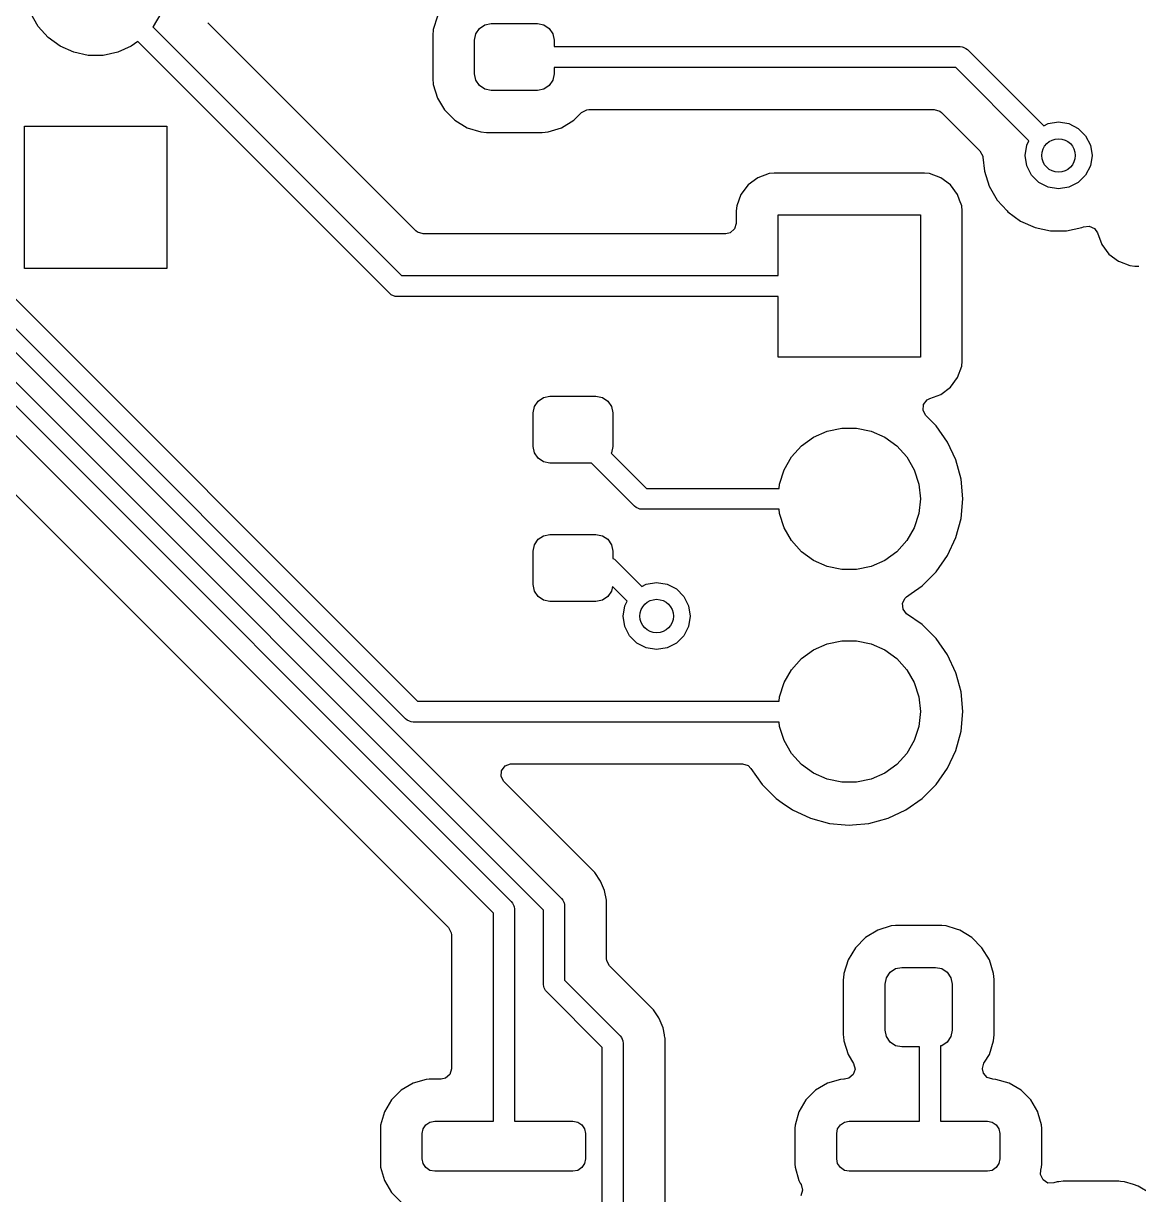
# Model space of a CAD drawing. Extents: x 0.78 to 3.29, y -3.41 to -0.66.
# Drawn here: x 1.96 to 2.484, y -1.999 to -1.449 of the extents above; entities that cross this region are included whole.
import ezdxf

# ---------------------------------------------------------------- set-up
doc = ezdxf.new("R2010")
doc.units = 0
doc.header["$MEASUREMENT"] = 0
doc.layers.add('BLACK', color=7, linetype='CONTINUOUS')

msp = doc.modelspace()

# ---------------------------------------------------------------- linework, layer by layer
at = {"layer": 'BLACK', "linetype": 'CONTINUOUS'}
for p, q in [((1.96702, -1.45032), (1.96352, -1.44426)), ((2.02467, -1.44426), (2.02117, -1.45032)), ((2.15478, -1.44542), (2.15279, -1.45182)), ((1.9717, -1.45551), (1.96702, -1.45032)), ((2.02117, -1.45032), (2.02096, -1.45055)), ((2.02096, -1.45055), (2.13787, -1.56746)), ((2.1446, -1.54632), (2.04686, -1.44858)), ((2.15279, -1.45182), (2.15254, -1.4546)), ((2.17284, -1.45381), (2.17455, -1.45126)), ((2.17455, -1.45126), (2.1771, -1.44955)), ((2.1771, -1.44955), (2.18012, -1.44895)), ((2.18012, -1.44895), (2.20177, -1.44895)), ((2.20177, -1.44895), (2.20478, -1.44955)), ((2.20478, -1.44955), (2.20734, -1.45126)), ((2.20734, -1.45126), (2.20905, -1.45381)), ((1.97736, -1.45963), (1.9717, -1.45551)), ((2.01389, -1.4574), (2.01083, -1.45963)), ((2.13235, -1.57586), (2.01389, -1.4574)), ((2.15254, -1.4546), (2.15254, -1.4748)), ((2.17224, -1.45683), (2.17284, -1.45381)), ((2.17224, -1.47257), (2.17224, -1.45683)), ((2.20905, -1.45381), (2.20965, -1.45683)), ((2.20965, -1.45683), (2.20965, -1.45978)), ((1.98375, -1.46247), (1.97736, -1.45963)), ((1.9906, -1.46393), (1.98375, -1.46247)), ((1.99759, -1.46393), (1.9906, -1.46393)), ((2.00444, -1.46247), (1.99759, -1.46393)), ((2.01083, -1.45963), (2.00444, -1.46247)), ((2.20965, -1.45978), (2.40059, -1.45978)), ((2.40059, -1.45978), (2.40155, -1.45987)), ((2.40155, -1.45987), (2.40155, -1.45987)), ((2.40155, -1.45987), (2.40207, -1.46009)), ((2.40207, -1.46009), (2.40332, -1.46061)), ((2.40332, -1.46061), (2.40332, -1.46061)), ((2.40332, -1.46061), (2.40407, -1.46122)), ((2.40407, -1.46122), (2.4399, -1.49705)), ((2.39855, -1.46962), (2.20965, -1.46962)), ((2.20965, -1.46962), (2.20965, -1.47257)), ((2.43294, -1.50401), (2.39855, -1.46962)), ((2.15254, -1.4748), (2.15279, -1.47758)), ((2.17284, -1.47559), (2.17224, -1.47257)), ((2.20965, -1.47257), (2.20905, -1.47559)), ((2.15279, -1.47758), (2.15279, -1.47758)), ((2.15279, -1.47758), (2.15279, -1.47758)), ((2.15279, -1.47758), (2.15478, -1.48398)), ((2.17455, -1.47814), (2.17284, -1.47559)), ((2.1771, -1.47985), (2.17455, -1.47814)), ((2.18012, -1.48045), (2.1771, -1.47985)), ((2.20177, -1.48045), (2.18012, -1.48045)), ((2.20478, -1.47985), (2.20177, -1.48045)), ((2.20734, -1.47814), (2.20478, -1.47985)), ((2.20905, -1.47559), (2.20734, -1.47814)), ((2.15478, -1.48398), (2.15809, -1.48944)), ((2.15809, -1.48944), (2.15825, -1.48971)), ((2.15825, -1.48971), (2.16298, -1.49444)), ((2.21891, -1.49444), (2.22259, -1.49076)), ((2.22259, -1.49076), (2.22501, -1.48944)), ((2.22501, -1.48944), (2.22604, -1.48933)), ((2.22604, -1.48933), (2.38837, -1.48933)), ((2.38837, -1.48933), (2.39101, -1.4901)), ((2.39101, -1.4901), (2.39182, -1.49076)), ((2.39182, -1.49076), (2.40988, -1.50882)), ((1.96063, -1.56411), (1.96063, -1.49718)), ((1.96063, -1.49718), (2.02756, -1.49718)), ((2.02756, -1.49718), (2.02756, -1.56411)), ((2.16298, -1.49444), (2.16298, -1.49444)), ((2.16298, -1.49444), (2.16298, -1.49444)), ((2.16298, -1.49444), (2.16872, -1.49791)), ((2.21317, -1.49791), (2.2189, -1.49444)), ((2.2189, -1.49444), (2.21891, -1.49444)), ((2.4399, -1.49705), (2.44198, -1.49598)), ((2.44198, -1.49598), (2.44685, -1.49521)), ((2.44685, -1.49521), (2.45172, -1.49598)), ((2.45172, -1.49598), (2.45611, -1.49822)), ((2.16872, -1.49791), (2.17511, -1.4999)), ((2.17511, -1.4999), (2.17789, -1.50015)), ((2.17789, -1.50015), (2.17789, -1.50015)), ((2.17789, -1.50015), (2.204, -1.50015)), ((2.204, -1.50015), (2.20678, -1.4999)), ((2.204, -1.50015), (2.204, -1.50015)), ((2.20678, -1.4999), (2.21317, -1.49791)), ((2.45611, -1.49822), (2.45959, -1.5017)), ((2.45959, -1.5017), (2.46183, -1.50609)), ((2.4311, -1.51096), (2.43187, -1.50609)), ((2.43187, -1.50609), (2.43294, -1.50401)), ((2.46183, -1.50609), (2.4626, -1.51096)), ((2.40988, -1.50882), (2.4112, -1.51123)), ((2.4112, -1.51123), (2.41129, -1.51176)), ((2.41129, -1.51176), (2.41129, -1.51183)), ((2.41129, -1.51183), (2.41198, -1.51837)), ((2.43187, -1.51583), (2.4311, -1.51096)), ((2.4626, -1.51096), (2.46183, -1.51583)), ((2.31073, -1.51946), (2.30542, -1.52144)), ((2.31308, -1.51921), (2.31073, -1.51946)), ((2.38377, -1.51921), (2.31308, -1.51921)), ((2.31308, -1.51921), (2.31308, -1.51921)), ((2.38612, -1.51946), (2.38377, -1.51921)), ((2.38377, -1.51921), (2.38377, -1.51921)), ((2.38377, -1.51921), (2.38377, -1.51921)), ((2.38377, -1.51921), (2.38377, -1.51921)), ((2.39143, -1.52144), (2.38612, -1.51946)), ((2.38612, -1.51946), (2.38612, -1.51946)), ((2.41198, -1.51837), (2.41198, -1.51837)), ((2.41198, -1.51837), (2.41428, -1.52546)), ((2.43411, -1.52022), (2.43187, -1.51583)), ((2.46183, -1.51583), (2.45959, -1.52022)), ((2.30088, -1.52484), (2.29749, -1.52937)), ((2.30542, -1.52144), (2.30088, -1.52484)), ((2.30088, -1.52484), (2.30088, -1.52484)), ((2.30542, -1.52144), (2.30542, -1.52144)), ((2.39597, -1.52484), (2.39143, -1.52144)), ((2.39143, -1.52144), (2.39143, -1.52144)), ((2.39936, -1.52937), (2.39597, -1.52484)), ((2.39597, -1.52484), (2.39597, -1.52484)), ((2.43759, -1.5237), (2.43411, -1.52022)), ((2.44198, -1.52594), (2.43759, -1.5237)), ((2.45611, -1.5237), (2.45172, -1.52594)), ((2.45959, -1.52022), (2.45611, -1.5237)), ((2.29749, -1.52937), (2.29551, -1.53468)), ((2.29749, -1.52937), (2.29749, -1.52937)), ((2.40031, -1.53191), (2.39936, -1.52937)), ((2.39936, -1.52937), (2.39936, -1.52937)), ((2.41428, -1.52546), (2.41428, -1.52546)), ((2.41428, -1.52546), (2.41801, -1.53191)), ((2.44685, -1.52671), (2.44198, -1.52594)), ((2.45172, -1.52594), (2.44685, -1.52671)), ((2.29551, -1.53468), (2.29526, -1.53703)), ((2.40134, -1.53468), (2.40031, -1.53191)), ((2.40159, -1.53703), (2.40134, -1.53468)), ((2.41801, -1.53191), (2.42262, -1.53703)), ((2.29526, -1.53703), (2.29526, -1.53703)), ((2.29526, -1.53703), (2.29526, -1.53703)), ((2.29526, -1.53703), (2.29526, -1.54287)), ((2.31496, -1.56746), (2.31496, -1.53891)), ((2.31496, -1.53891), (2.38189, -1.53891)), ((2.38189, -1.53891), (2.38189, -1.60584)), ((2.40159, -1.60773), (2.40159, -1.53703)), ((2.42262, -1.53703), (2.423, -1.53745)), ((2.423, -1.53745), (2.42903, -1.54183)), ((2.14541, -1.54698), (2.1446, -1.54632)), ((2.14805, -1.54775), (2.14541, -1.54698)), ((2.29448, -1.54551), (2.2924, -1.54731)), ((2.29526, -1.54287), (2.29448, -1.54551)), ((2.42903, -1.54183), (2.42903, -1.54183)), ((2.42903, -1.54183), (2.43583, -1.54486)), ((2.43583, -1.54486), (2.43583, -1.54486)), ((2.43583, -1.54486), (2.44312, -1.54641)), ((2.44312, -1.54641), (2.44312, -1.54641)), ((2.44312, -1.54641), (2.45058, -1.54641)), ((2.45058, -1.54641), (2.45787, -1.54486)), ((2.45058, -1.54641), (2.45058, -1.54641)), ((2.45787, -1.54486), (2.45857, -1.54455)), ((2.45857, -1.54455), (2.4613, -1.54419)), ((2.4613, -1.54419), (2.46379, -1.54535)), ((2.46379, -1.54535), (2.46513, -1.5473)), ((2.29037, -1.54775), (2.14805, -1.54775)), ((2.2924, -1.54731), (2.29037, -1.54775)), ((2.46513, -1.5473), (2.46717, -1.55278)), ((2.46717, -1.55278), (2.46717, -1.55278)), ((2.46717, -1.55278), (2.47057, -1.55732)), ((2.47057, -1.55732), (2.47057, -1.55732)), ((2.47057, -1.55732), (2.4751, -1.56072)), ((2.4751, -1.56072), (2.47511, -1.56072)), ((2.47511, -1.56072), (2.47553, -1.56087)), ((2.47553, -1.56087), (2.48041, -1.5627)), ((2.48041, -1.5627), (2.48276, -1.56295)), ((2.48276, -1.56295), (2.48467, -1.56295)), ((1.9439, -1.56601), (2.14535, -1.76746)), ((2.02756, -1.56411), (1.96063, -1.56411)), ((2.13787, -1.56746), (2.31496, -1.56746)), ((1.90184, -1.57406), (2.1895, -1.86172)), ((1.92618, -1.57335), (2.21313, -1.86029)), ((2.13983, -1.77586), (1.9355, -1.57153)), ((2.1811, -1.86724), (1.89344, -1.57958)), ((2.20472, -1.86581), (1.91778, -1.57887)), ((2.13309, -1.57647), (2.13235, -1.57586)), ((2.13487, -1.5772), (2.13309, -1.57647)), ((2.13583, -1.5773), (2.13487, -1.5772)), ((2.13487, -1.5772), (2.13487, -1.5772)), ((2.31496, -1.5773), (2.13583, -1.5773)), ((2.31496, -1.60584), (2.31496, -1.5773)), ((1.88139, -1.5954), (2.15997, -1.87397)), ((2.38189, -1.60584), (2.31496, -1.60584)), ((2.39936, -1.61538), (2.40134, -1.61007)), ((2.40134, -1.61007), (2.40159, -1.60773)), ((2.39597, -1.61992), (2.39936, -1.61538)), ((2.20466, -1.62475), (2.20768, -1.62415)), ((2.20768, -1.62415), (2.22933, -1.62415)), ((2.22933, -1.62415), (2.23234, -1.62475)), ((2.38626, -1.62524), (2.39143, -1.62331)), ((2.39143, -1.62331), (2.39597, -1.61992)), ((2.1998, -1.63202), (2.2004, -1.62901)), ((2.2004, -1.62901), (2.20211, -1.62646)), ((2.20211, -1.62646), (2.20466, -1.62475)), ((2.23234, -1.62475), (2.2349, -1.62646)), ((2.2349, -1.62646), (2.23661, -1.62901)), ((2.23661, -1.62901), (2.2372, -1.63202)), ((2.38319, -1.63086), (2.38339, -1.62811)), ((2.38339, -1.62811), (2.38504, -1.62591)), ((2.38504, -1.62591), (2.38626, -1.62524)), ((2.1998, -1.64777), (2.1998, -1.63202)), ((2.2372, -1.63202), (2.2372, -1.64777)), ((2.38451, -1.63327), (2.38319, -1.63086)), ((2.38931, -1.63807), (2.38451, -1.63327)), ((2.33169, -1.6434), (2.33808, -1.64055)), ((2.33808, -1.64055), (2.34493, -1.6391)), ((2.34493, -1.6391), (2.35192, -1.6391)), ((2.35192, -1.6391), (2.35877, -1.64055)), ((2.35877, -1.64055), (2.36516, -1.6434)), ((2.39463, -1.64567), (2.38931, -1.63807)), ((2.38931, -1.63807), (2.38931, -1.63807)), ((2.32603, -1.64751), (2.33169, -1.6434)), ((2.36516, -1.6434), (2.37082, -1.64751)), ((2.39465, -1.64569), (2.39463, -1.64567)), ((2.39858, -1.65412), (2.39465, -1.64569)), ((2.2004, -1.65078), (2.1998, -1.64777)), ((2.20211, -1.65334), (2.2004, -1.65078)), ((2.23661, -1.65078), (2.2365, -1.65094)), ((2.2365, -1.65094), (2.25302, -1.66746)), ((2.2372, -1.64777), (2.23661, -1.65078)), ((2.32135, -1.65271), (2.32603, -1.64751)), ((2.37082, -1.64751), (2.3755, -1.65271)), ((2.20466, -1.65505), (2.20211, -1.65334)), ((2.20768, -1.65565), (2.20466, -1.65505)), ((2.22729, -1.65565), (2.20768, -1.65565)), ((2.2475, -1.67586), (2.22729, -1.65565)), ((2.31785, -1.65877), (2.32135, -1.65271)), ((2.3755, -1.65271), (2.379, -1.65877)), ((2.40099, -1.66311), (2.39858, -1.65412)), ((2.31569, -1.66542), (2.31785, -1.65877)), ((2.379, -1.65877), (2.38116, -1.66542)), ((2.25302, -1.66746), (2.31548, -1.66746)), ((2.31548, -1.66746), (2.31569, -1.66542)), ((2.38116, -1.66542), (2.38189, -1.67238)), ((2.4018, -1.67238), (2.40099, -1.66311)), ((2.38189, -1.67238), (2.38116, -1.67934)), ((2.40099, -1.68165), (2.4018, -1.67238)), ((2.24825, -1.67647), (2.2475, -1.67586)), ((2.24929, -1.6769), (2.24825, -1.67647)), ((2.24825, -1.67647), (2.24825, -1.67647)), ((2.25002, -1.6772), (2.24929, -1.6769)), ((2.25098, -1.6773), (2.25002, -1.6772)), ((2.25002, -1.6772), (2.25002, -1.6772)), ((2.31548, -1.6773), (2.25098, -1.6773)), ((2.31569, -1.67934), (2.31548, -1.6773)), ((2.31785, -1.68599), (2.31569, -1.67934)), ((2.38116, -1.67934), (2.379, -1.68599)), ((2.39858, -1.69063), (2.40099, -1.68165)), ((2.20211, -1.69142), (2.20466, -1.68971)), ((2.20466, -1.68971), (2.20768, -1.68911)), ((2.20768, -1.68911), (2.22933, -1.68911)), ((2.22933, -1.68911), (2.23234, -1.68971)), ((2.23234, -1.68971), (2.2349, -1.69142)), ((2.32135, -1.69205), (2.31785, -1.68599)), ((2.379, -1.68599), (2.3755, -1.69205)), ((2.1998, -1.69698), (2.2004, -1.69397)), ((2.2004, -1.69397), (2.20211, -1.69142)), ((2.2349, -1.69142), (2.23661, -1.69397)), ((2.23661, -1.69397), (2.2372, -1.69698)), ((2.32603, -1.69725), (2.32135, -1.69205)), ((2.3755, -1.69205), (2.37082, -1.69725)), ((2.39465, -1.69906), (2.39858, -1.69063)), ((2.1998, -1.71273), (2.1998, -1.69698)), ((2.2372, -1.69698), (2.2372, -1.70045)), ((2.2372, -1.70045), (2.23797, -1.70077)), ((2.23797, -1.70077), (2.23797, -1.70077)), ((2.23797, -1.70077), (2.23872, -1.70138)), ((2.33169, -1.70136), (2.32603, -1.69725)), ((2.37082, -1.69725), (2.36516, -1.70136)), ((2.38931, -1.70669), (2.39465, -1.69906)), ((2.23872, -1.70138), (2.25092, -1.71358)), ((2.33808, -1.7042), (2.33169, -1.70136)), ((2.34493, -1.70566), (2.33808, -1.7042)), ((2.35192, -1.70566), (2.34493, -1.70566)), ((2.35877, -1.7042), (2.35192, -1.70566)), ((2.36516, -1.70136), (2.35877, -1.7042)), ((2.38273, -1.71326), (2.38931, -1.70669)), ((2.25301, -1.71252), (2.25787, -1.71175)), ((2.25787, -1.71175), (2.26274, -1.71252)), ((2.2004, -1.71575), (2.1998, -1.71273)), ((2.20211, -1.7183), (2.2004, -1.71575)), ((2.23661, -1.71575), (2.2349, -1.7183)), ((2.23703, -1.71361), (2.23661, -1.71575)), ((2.24396, -1.72054), (2.23703, -1.71361)), ((2.25092, -1.71358), (2.25301, -1.71252)), ((2.26274, -1.71252), (2.26713, -1.71476)), ((2.26713, -1.71476), (2.27061, -1.71824)), ((2.37543, -1.71838), (2.3775, -1.71693)), ((2.3775, -1.71693), (2.38273, -1.71326)), ((2.20466, -1.72001), (2.20211, -1.7183)), ((2.20768, -1.72061), (2.20466, -1.72001)), ((2.22933, -1.72061), (2.20768, -1.72061)), ((2.23234, -1.72001), (2.22933, -1.72061)), ((2.2349, -1.7183), (2.23234, -1.72001)), ((2.24213, -1.7275), (2.2429, -1.72263)), ((2.2429, -1.72263), (2.24396, -1.72054)), ((2.27061, -1.71824), (2.27285, -1.72263)), ((2.27285, -1.72263), (2.27362, -1.7275)), ((2.37343, -1.72149), (2.37467, -1.71904)), ((2.37371, -1.72423), (2.37343, -1.72149)), ((2.37467, -1.71904), (2.37543, -1.71838)), ((2.2429, -1.73236), (2.24213, -1.7275)), ((2.27362, -1.7275), (2.27285, -1.73236)), ((2.37543, -1.72638), (2.37371, -1.72423)), ((2.38273, -1.73149), (2.37543, -1.72638)), ((2.24513, -1.73675), (2.2429, -1.73236)), ((2.27285, -1.73236), (2.27061, -1.73675)), ((2.38931, -1.73807), (2.38273, -1.73149)), ((2.38273, -1.73149), (2.38273, -1.73149)), ((2.24862, -1.74024), (2.24513, -1.73675)), ((2.27061, -1.73675), (2.26713, -1.74024)), ((2.33808, -1.74055), (2.34493, -1.7391)), ((2.34493, -1.7391), (2.35192, -1.7391)), ((2.35192, -1.7391), (2.35877, -1.74055)), ((2.39463, -1.74567), (2.38931, -1.73807)), ((2.25301, -1.74247), (2.24862, -1.74024)), ((2.25787, -1.74324), (2.25301, -1.74247)), ((2.26274, -1.74247), (2.25787, -1.74324)), ((2.26713, -1.74024), (2.26274, -1.74247)), ((2.32603, -1.74751), (2.33169, -1.7434)), ((2.33169, -1.7434), (2.33808, -1.74055)), ((2.35877, -1.74055), (2.36516, -1.7434)), ((2.36516, -1.7434), (2.37082, -1.74751)), ((2.32135, -1.75271), (2.32603, -1.74751)), ((2.37082, -1.74751), (2.3755, -1.75271)), ((2.39465, -1.74569), (2.39463, -1.74567)), ((2.39858, -1.75412), (2.39465, -1.74569)), ((2.31785, -1.75877), (2.32135, -1.75271)), ((2.3755, -1.75271), (2.379, -1.75877)), ((2.39872, -1.75467), (2.39858, -1.75412)), ((2.39858, -1.75412), (2.39858, -1.75412)), ((2.39858, -1.75412), (2.39858, -1.75412)), ((2.40099, -1.76311), (2.39872, -1.75467)), ((2.31569, -1.76542), (2.31785, -1.75877)), ((2.379, -1.75877), (2.38116, -1.76542)), ((2.31548, -1.76746), (2.31569, -1.76542)), ((2.38116, -1.76542), (2.38189, -1.77238)), ((2.4018, -1.77238), (2.40099, -1.76311)), ((2.14535, -1.76746), (2.31548, -1.76746)), ((2.38189, -1.77238), (2.38116, -1.77934)), ((2.40099, -1.78165), (2.4018, -1.77238)), ((2.14057, -1.77647), (2.13983, -1.77586)), ((2.14161, -1.7769), (2.14057, -1.77647)), ((2.14057, -1.77647), (2.14057, -1.77647)), ((2.14235, -1.7772), (2.14161, -1.7769)), ((2.14331, -1.7773), (2.14235, -1.7772)), ((2.14235, -1.7772), (2.14235, -1.7772)), ((2.31548, -1.7773), (2.14331, -1.7773)), ((2.31569, -1.77934), (2.31548, -1.7773)), ((2.31785, -1.78599), (2.31569, -1.77934)), ((2.38116, -1.77934), (2.379, -1.78599)), ((2.39858, -1.79063), (2.40099, -1.78165)), ((2.32135, -1.79205), (2.31785, -1.78599)), ((2.379, -1.78599), (2.3755, -1.79205)), ((2.32603, -1.79725), (2.32135, -1.79205)), ((2.3755, -1.79205), (2.37082, -1.79725)), ((2.39465, -1.79906), (2.39858, -1.79063)), ((2.18472, -1.80292), (2.18492, -1.80018)), ((2.18492, -1.80018), (2.18656, -1.79798)), ((2.18656, -1.79798), (2.18914, -1.79702)), ((2.18914, -1.79702), (2.18949, -1.797)), ((2.18949, -1.797), (2.29822, -1.797)), ((2.29822, -1.797), (2.30086, -1.79778)), ((2.30086, -1.79778), (2.30222, -1.79909)), ((2.30222, -1.79909), (2.30754, -1.80668)), ((2.33169, -1.80136), (2.32603, -1.79725)), ((2.37082, -1.79725), (2.36516, -1.80136)), ((2.38931, -1.80669), (2.39465, -1.79906)), ((2.18604, -1.80534), (2.18472, -1.80292)), ((2.22534, -1.84464), (2.18604, -1.80534)), ((2.33808, -1.8042), (2.33169, -1.80136)), ((2.34493, -1.80566), (2.33808, -1.8042)), ((2.35192, -1.80566), (2.34493, -1.80566)), ((2.35877, -1.8042), (2.35192, -1.80566)), ((2.36516, -1.80136), (2.35877, -1.8042)), ((2.30754, -1.80668), (2.30754, -1.80669)), ((2.30754, -1.80669), (2.31412, -1.81326)), ((2.38273, -1.81326), (2.38931, -1.80669)), ((2.31412, -1.81326), (2.31693, -1.81524)), ((2.31693, -1.81524), (2.32174, -1.8186)), ((2.37511, -1.8186), (2.38273, -1.81326)), ((2.32174, -1.8186), (2.32174, -1.8186)), ((2.32174, -1.8186), (2.32174, -1.8186)), ((2.32174, -1.8186), (2.33017, -1.82253)), ((2.36668, -1.82253), (2.37511, -1.8186)), ((2.33017, -1.82253), (2.33916, -1.82494)), ((2.33916, -1.82494), (2.34657, -1.82559)), ((2.34657, -1.82559), (2.34843, -1.82575)), ((2.34843, -1.82575), (2.34997, -1.82562)), ((2.34843, -1.82575), (2.34843, -1.82575)), ((2.34843, -1.82575), (2.34843, -1.82575)), ((2.34997, -1.82562), (2.35769, -1.82494)), ((2.35769, -1.82494), (2.36668, -1.82253)), ((2.22763, -1.84693), (2.22534, -1.84464)), ((2.22534, -1.84464), (2.22534, -1.84464)), ((2.22877, -1.84807), (2.22763, -1.84693)), ((2.23147, -1.85211), (2.22877, -1.84807)), ((2.23285, -1.85545), (2.23147, -1.85211)), ((2.23147, -1.85211), (2.23147, -1.85211)), ((2.23147, -1.85211), (2.23147, -1.85211)), ((2.21313, -1.86029), (2.21374, -1.86104)), ((2.23333, -1.85659), (2.23285, -1.85545)), ((2.23421, -1.86102), (2.23333, -1.85659)), ((2.23333, -1.85659), (2.23333, -1.85659)), ((2.1895, -1.86172), (2.19012, -1.86247)), ((2.19012, -1.86247), (2.19012, -1.86247)), ((2.19012, -1.86247), (2.19051, -1.86342)), ((2.19051, -1.86342), (2.19065, -1.86377)), ((2.19065, -1.86377), (2.19085, -1.86424)), ((2.19085, -1.86424), (2.19094, -1.8652)), ((2.19094, -1.8652), (2.19094, -1.9649)), ((2.20472, -1.90072), (2.20472, -1.86581)), ((2.21374, -1.86104), (2.21374, -1.86104)), ((2.21374, -1.86104), (2.21414, -1.862)), ((2.21414, -1.862), (2.21433, -1.86247)), ((2.21433, -1.86247), (2.21447, -1.86281)), ((2.21447, -1.86281), (2.21457, -1.86377)), ((2.21457, -1.86377), (2.21457, -1.89869)), ((2.23427, -1.86135), (2.23421, -1.86102)), ((2.23421, -1.86102), (2.23421, -1.86102)), ((2.23427, -1.8885), (2.23427, -1.86135)), ((2.23427, -1.86135), (2.23427, -1.86135)), ((2.1811, -1.9649), (2.1811, -1.86724)), ((2.15997, -1.87397), (2.16129, -1.87639)), ((2.16129, -1.87639), (2.1614, -1.87743)), ((2.1614, -1.87743), (2.1614, -1.94031)), ((2.36183, -1.87519), (2.35609, -1.87866)), ((2.36822, -1.8732), (2.36183, -1.87519)), ((2.37024, -1.87302), (2.36822, -1.8732)), ((2.371, -1.87295), (2.37024, -1.87302)), ((2.39121, -1.87295), (2.371, -1.87295)), ((2.39204, -1.87302), (2.39121, -1.87295)), ((2.39398, -1.8732), (2.39204, -1.87302)), ((2.39887, -1.87472), (2.39398, -1.8732)), ((2.39398, -1.8732), (2.39398, -1.8732)), ((2.39398, -1.8732), (2.39398, -1.8732)), ((2.40038, -1.87519), (2.39887, -1.87472)), ((2.40611, -1.87866), (2.40038, -1.87519)), ((2.35609, -1.87866), (2.35136, -1.88339)), ((2.41085, -1.88339), (2.40611, -1.87866)), ((2.35136, -1.88339), (2.34789, -1.88913)), ((2.41431, -1.88913), (2.41085, -1.88339)), ((2.41085, -1.88339), (2.41085, -1.88339)), ((2.41085, -1.88339), (2.41085, -1.88339)), ((2.23438, -1.88954), (2.23427, -1.8885)), ((2.2357, -1.89195), (2.23438, -1.88954)), ((2.2529, -1.90916), (2.2357, -1.89195)), ((2.34789, -1.88913), (2.3459, -1.89552)), ((2.36766, -1.89496), (2.37022, -1.89325)), ((2.37022, -1.89325), (2.37323, -1.89265)), ((2.37323, -1.89265), (2.38898, -1.89265)), ((2.38898, -1.89265), (2.39199, -1.89325)), ((2.39199, -1.89325), (2.39454, -1.89496)), ((2.4163, -1.89552), (2.41431, -1.88913)), ((2.21457, -1.89869), (2.24068, -1.9248)), ((2.34572, -1.89754), (2.34565, -1.8983)), ((2.34565, -1.8983), (2.34565, -1.92441)), ((2.3459, -1.89552), (2.34572, -1.89754)), ((2.36535, -1.90053), (2.36595, -1.89751)), ((2.36595, -1.89751), (2.36766, -1.89496)), ((2.39454, -1.89496), (2.39625, -1.89751)), ((2.39625, -1.89751), (2.39685, -1.90053)), ((2.41656, -1.8983), (2.4163, -1.89552)), ((2.41656, -1.92441), (2.41656, -1.8983)), ((2.20482, -1.90168), (2.20472, -1.90072)), ((2.20503, -1.9022), (2.20482, -1.90168)), ((2.20482, -1.90168), (2.20482, -1.90168)), ((2.20555, -1.90346), (2.20503, -1.9022)), ((2.20617, -1.9042), (2.20555, -1.90346)), ((2.20555, -1.90346), (2.20555, -1.90346)), ((2.23228, -1.93032), (2.20617, -1.9042)), ((2.36535, -1.92218), (2.36535, -1.90053)), ((2.39685, -1.90053), (2.39685, -1.92218)), ((2.25558, -1.91183), (2.2529, -1.90916)), ((2.2529, -1.90916), (2.2529, -1.90916)), ((2.25633, -1.91259), (2.25558, -1.91183)), ((2.2589, -1.91642), (2.25633, -1.91259)), ((2.25633, -1.91259), (2.25633, -1.91259)), ((2.25903, -1.91662), (2.2589, -1.91642)), ((2.2589, -1.91642), (2.2589, -1.91642)), ((2.26088, -1.9211), (2.25903, -1.91662)), ((2.26154, -1.92441), (2.26088, -1.9211)), ((2.26088, -1.9211), (2.26088, -1.9211)), ((2.24068, -1.9248), (2.2413, -1.92555)), ((2.2413, -1.92555), (2.2413, -1.92555)), ((2.2413, -1.92555), (2.24163, -1.92636)), ((2.24163, -1.92636), (2.24198, -1.92719)), ((2.26161, -1.92474), (2.26154, -1.92441)), ((2.26177, -1.92556), (2.26161, -1.92474)), ((2.26183, -1.92586), (2.26177, -1.92556)), ((2.26183, -2.04061), (2.26183, -1.92586)), ((2.34565, -1.92441), (2.34573, -1.92524)), ((2.34573, -1.92524), (2.3459, -1.92719)), ((2.36595, -1.92519), (2.36535, -1.92218)), ((2.36766, -1.92775), (2.36595, -1.92519)), ((2.39625, -1.92519), (2.39454, -1.92775)), ((2.39685, -1.92218), (2.39625, -1.92519)), ((2.4163, -1.92719), (2.41656, -1.92441)), ((2.23228, -2.1168), (2.23228, -1.93032)), ((2.24198, -1.92719), (2.24203, -1.92732)), ((2.24203, -1.92732), (2.24213, -1.92828)), ((2.24213, -1.92828), (2.24213, -2.11883)), ((2.3459, -1.92719), (2.3459, -1.92719)), ((2.3459, -1.92719), (2.3459, -1.92719)), ((2.3459, -1.92719), (2.34789, -1.93358)), ((2.37022, -1.92946), (2.36766, -1.92775)), ((2.37323, -1.93006), (2.37022, -1.92946)), ((2.38154, -1.93006), (2.37323, -1.93006)), ((2.38154, -1.9649), (2.38154, -1.93006)), ((2.39199, -1.92946), (2.39139, -1.92958)), ((2.39139, -1.92958), (2.39139, -1.9649)), ((2.39454, -1.92775), (2.39199, -1.92946)), ((2.41431, -1.93358), (2.4163, -1.92719)), ((2.34789, -1.93358), (2.35044, -1.93779)), ((2.35044, -1.93779), (2.35114, -1.94045)), ((2.41109, -1.94027), (2.41179, -1.93774)), ((2.41179, -1.93774), (2.41211, -1.93723)), ((2.41211, -1.93723), (2.41431, -1.93358)), ((2.16062, -1.94295), (2.15854, -1.94475)), ((2.1614, -1.94031), (2.16062, -1.94295)), ((2.35029, -1.94306), (2.34816, -1.94481)), ((2.35114, -1.94045), (2.35029, -1.94306)), ((2.41109, -1.94031), (2.41109, -1.94027)), ((2.41153, -1.94234), (2.41109, -1.94031)), ((2.41333, -1.94442), (2.41153, -1.94234)), ((2.14329, -1.94711), (2.13772, -1.95041)), ((2.1495, -1.94531), (2.14329, -1.94711)), ((2.14329, -1.94711), (2.14329, -1.94711)), ((2.14951, -1.94531), (2.1495, -1.94531)), ((2.15096, -1.94519), (2.14951, -1.94531)), ((2.15652, -1.94519), (2.15096, -1.94519)), ((2.15854, -1.94475), (2.15652, -1.94519)), ((2.33817, -1.94711), (2.3326, -1.95041)), ((2.34439, -1.94531), (2.33817, -1.94711)), ((2.33817, -1.94711), (2.33817, -1.94711)), ((2.34584, -1.94519), (2.34439, -1.94531)), ((2.34439, -1.94531), (2.34439, -1.94531)), ((2.34626, -1.94519), (2.34584, -1.94519)), ((2.34816, -1.94481), (2.34626, -1.94519)), ((2.41588, -1.94517), (2.41333, -1.94442)), ((2.41588, -1.94518), (2.41588, -1.94517)), ((2.41588, -1.94519), (2.41588, -1.94518)), ((2.41597, -1.94519), (2.41588, -1.94519)), ((2.41588, -1.94519), (2.41588, -1.94519)), ((2.41588, -1.94519), (2.41588, -1.94519)), ((2.41742, -1.94531), (2.41597, -1.94519)), ((2.42364, -1.94711), (2.41742, -1.94531)), ((2.41742, -1.94531), (2.41742, -1.94531)), ((2.42921, -1.95041), (2.42364, -1.94711)), ((2.42364, -1.94711), (2.42364, -1.94711)), ((2.13772, -1.95041), (2.13315, -1.95498)), ((2.13772, -1.95041), (2.13772, -1.95041)), ((2.3326, -1.95041), (2.32803, -1.95498)), ((2.3326, -1.95041), (2.3326, -1.95041)), ((2.43378, -1.95498), (2.42921, -1.95041)), ((2.42921, -1.95041), (2.42921, -1.95041)), ((2.13315, -1.95498), (2.12985, -1.96055)), ((2.13315, -1.95498), (2.13315, -1.95498)), ((2.32803, -1.95498), (2.32473, -1.96055)), ((2.32803, -1.95498), (2.32803, -1.95498)), ((2.43708, -1.96055), (2.43378, -1.95498)), ((2.43378, -1.95498), (2.43378, -1.95498)), ((2.43378, -1.95498), (2.43378, -1.95498)), ((2.12985, -1.96055), (2.12805, -1.96676)), ((2.12985, -1.96055), (2.12985, -1.96055)), ((2.14937, -1.96663), (2.15128, -1.96535)), ((2.15128, -1.96535), (2.15354, -1.9649)), ((2.15354, -1.9649), (2.1811, -1.9649)), ((2.19094, -1.9649), (2.2185, -1.9649)), ((2.2185, -1.9649), (2.22076, -1.96535)), ((2.22076, -1.96535), (2.22268, -1.96663)), ((2.32473, -1.96055), (2.32293, -1.96676)), ((2.32473, -1.96055), (2.32473, -1.96055)), ((2.34425, -1.96663), (2.34617, -1.96535)), ((2.34617, -1.96535), (2.34843, -1.9649)), ((2.34843, -1.9649), (2.38154, -1.9649)), ((2.39139, -1.9649), (2.41339, -1.9649)), ((2.41339, -1.9649), (2.41565, -1.96535)), ((2.41565, -1.96535), (2.41756, -1.96663)), ((2.4373, -1.96132), (2.43708, -1.96055)), ((2.43888, -1.96675), (2.4373, -1.96132)), ((2.12805, -1.96677), (2.12793, -1.96822)), ((2.12793, -1.96822), (2.12793, -1.9852)), ((2.12805, -1.96676), (2.12805, -1.96677)), ((2.14764, -1.9708), (2.14809, -1.96854)), ((2.14764, -1.98261), (2.14764, -1.9708)), ((2.14809, -1.96854), (2.14937, -1.96663)), ((2.22268, -1.96663), (2.22396, -1.96854)), ((2.22396, -1.96854), (2.22441, -1.9708)), ((2.22441, -1.9708), (2.22441, -1.98261)), ((2.32293, -1.96677), (2.32281, -1.96822)), ((2.32281, -1.96822), (2.32281, -1.9852)), ((2.32293, -1.96676), (2.32293, -1.96677)), ((2.34252, -1.9708), (2.34297, -1.96854)), ((2.34252, -1.98261), (2.34252, -1.9708)), ((2.34297, -1.96854), (2.34425, -1.96663)), ((2.41756, -1.96663), (2.41884, -1.96854)), ((2.41884, -1.96854), (2.41929, -1.9708)), ((2.41929, -1.9708), (2.41929, -1.98261)), ((2.43888, -1.96677), (2.43888, -1.96675)), ((2.439, -1.96822), (2.43888, -1.96677)), ((2.439, -1.9852), (2.439, -1.96822)), ((2.12793, -1.9852), (2.12805, -1.98665)), ((2.12805, -1.98665), (2.12805, -1.98665)), ((2.12805, -1.98665), (2.12985, -1.99287)), ((2.14809, -1.98487), (2.14764, -1.98261)), ((2.14937, -1.98679), (2.14809, -1.98487)), ((2.15128, -1.98807), (2.14937, -1.98679)), ((2.22268, -1.98679), (2.22076, -1.98807)), ((2.22396, -1.98487), (2.22268, -1.98679)), ((2.22441, -1.98261), (2.22396, -1.98487)), ((2.32281, -1.9852), (2.32293, -1.98665)), ((2.32293, -1.98665), (2.32293, -1.98665)), ((2.32293, -1.98665), (2.32473, -1.99287)), ((2.34297, -1.98487), (2.34252, -1.98261)), ((2.34425, -1.98679), (2.34297, -1.98487)), ((2.34617, -1.98807), (2.34425, -1.98679)), ((2.41756, -1.98679), (2.41565, -1.98807)), ((2.41884, -1.98487), (2.41756, -1.98679)), ((2.41929, -1.98261), (2.41884, -1.98487)), ((2.4385, -1.98796), (2.43888, -1.98665)), ((2.43888, -1.98665), (2.439, -1.9852)), ((2.12985, -1.99287), (2.12985, -1.99287)), ((2.12985, -1.99287), (2.13315, -1.99844)), ((2.15354, -1.98852), (2.15128, -1.98807)), ((2.2185, -1.98852), (2.15354, -1.98852)), ((2.22076, -1.98807), (2.2185, -1.98852)), ((2.32473, -1.99287), (2.32473, -1.99287)), ((2.32473, -1.99287), (2.32473, -1.99287)), ((2.32473, -1.99287), (2.32542, -1.99403)), ((2.34843, -1.98852), (2.34617, -1.98807)), ((2.41339, -1.98852), (2.34843, -1.98852)), ((2.41565, -1.98807), (2.41339, -1.98852)), ((2.43837, -1.9901), (2.4385, -1.98796)), ((2.43955, -1.99258), (2.43837, -1.9901)), ((2.44189, -1.99403), (2.43955, -1.99258)), ((2.13315, -1.99844), (2.13315, -1.99844)), ((2.13315, -1.99844), (2.13772, -2.00301)), ((2.32542, -1.99403), (2.32583, -1.99472)), ((2.3265, -1.99738), (2.32563, -1.99999)), ((2.32583, -1.99472), (2.3265, -1.99738)), ((2.44464, -1.99398), (2.44189, -1.99403)), ((2.44627, -1.99348), (2.44464, -1.99398)), ((2.44697, -1.99341), (2.44627, -1.99348)), ((2.44905, -1.99322), (2.44697, -1.99341)), ((2.47516, -1.99322), (2.44905, -1.99322)), ((2.476, -1.9933), (2.47516, -1.99322)), ((2.47794, -1.99348), (2.476, -1.9933)), ((2.48207, -1.99476), (2.47794, -1.99348)), ((2.47794, -1.99348), (2.47794, -1.99348)), ((2.47794, -1.99348), (2.47794, -1.99348)), ((2.48433, -1.99547), (2.48207, -1.99476)), ((2.49007, -1.99893), (2.48433, -1.99547))]:
    msp.add_line(p, q, dxfattribs=at)
at = {"layer": 'BLACK'}
for centre in [(2.44685, -1.51096), (2.25787, -1.7275)]:
    msp.add_circle(centre, 0.00787, dxfattribs=at)

doc.saveas('drawing.dxf')
